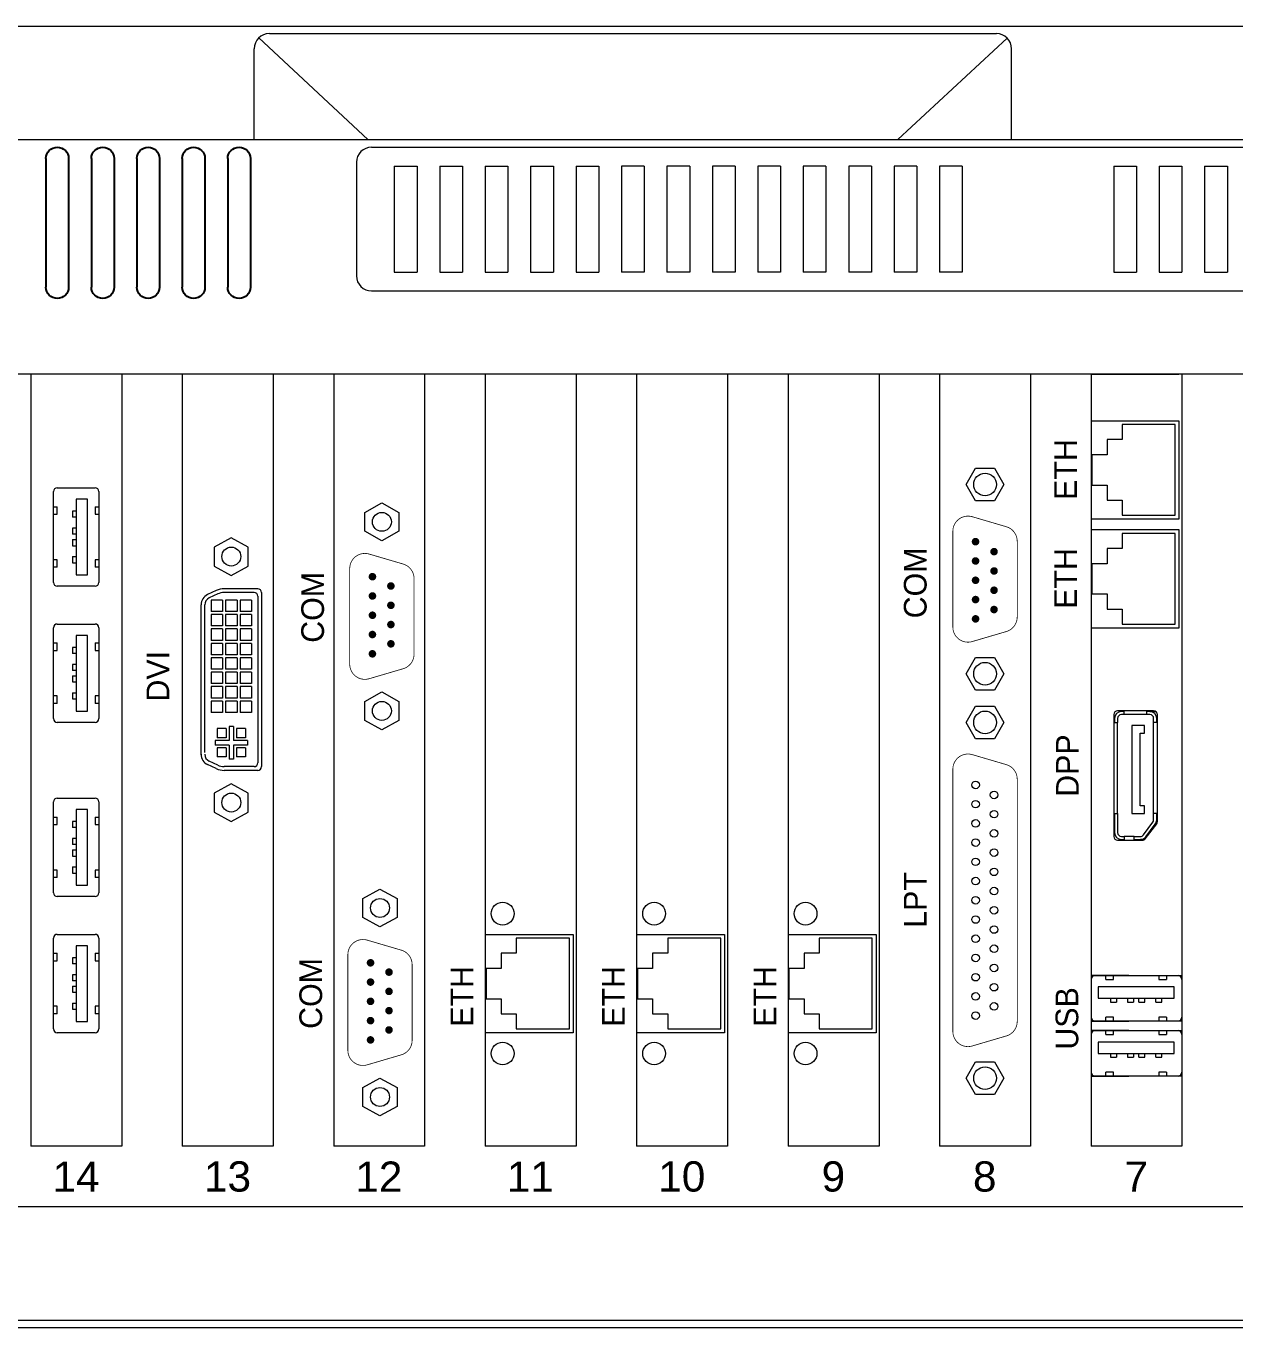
# Model space of a CAD drawing. Extents: x -2364 to 9601, y -871 to 1549.
# Drawn here: x 2140.8 to 2300.4, y 8.4 to 180.4 of the extents above; entities that cross this region are included whole.
import ezdxf
from ezdxf.enums import TextEntityAlignment as Align

# ---------------------------------------------------------------- set-up
doc = ezdxf.new("R2010")
doc.units = 0
doc.layers.get('0').update_dxf_attribs({"linetype": 'CONTINUOUS'})
doc.layers.add('ONDERDELEN', color=7, linetype='CONTINUOUS')

# ---------------------------------------------------------------- blocks, each defined once
blk = doc.blocks.new('*U14')
for p, q in [((-1.5, 8.5), (-1.5, -8.5)), ((1.5, 8.5), (1.5, -8.5))]:
    blk.add_line(p, q)
for centre, start, end in [((0, 8.5), 0, 180), ((0, -8.5), 180, 360)]:
    blk.add_arc(centre, 1.5, start, end)
blk = doc.blocks.new('*U15')
at = {"color": 0, "linetype": 'ByBlock', "lineweight": -2}
for p in [(0, 0), (6, 0), (12, 0), (18, 0), (24, 0)]:
    blk.add_blockref('*U14', p, dxfattribs=at)

msp = doc.modelspace()

# ---------------------------------------------------------------- linework, layer by layer
at = {"lineweight": 13}
for p, q in [((1984.41045, 180.43741), (2455.41045, 180.43741)), ((2007.91045, 180.43741), (2433.91045, 180.43741)), ((2172.91045, 179.43741), (2268.91045, 179.43741)), ((2170.91045, 165.43741), (2170.91045, 177.43741)), ((2185.91045, 165.43741), (2171.51658, 178.87168)), ((2255.91045, 165.43741), (2270.32466, 178.85162)), ((2270.91045, 165.43741), (2270.91045, 177.43741)), ((2005.91045, 165.43741), (2435.91045, 165.43741)), ((2186.41045, 164.43741), (2362.41045, 164.43741)), ((2184.41045, 162.43741), (2184.41045, 147.43741)), ((2189.41045, 161.93741), (2192.41045, 161.93741)), ((2189.41045, 161.93741), (2189.41045, 147.93741)), ((2192.41045, 161.93741), (2192.41045, 147.93741)), ((2195.41045, 161.93741), (2198.41045, 161.93741)), ((2195.41045, 161.93741), (2195.41045, 147.93741)), ((2198.41045, 161.93741), (2198.41045, 147.93741)), ((2201.41045, 161.93741), (2204.41045, 161.93741)), ((2201.41045, 161.93741), (2201.41045, 147.93741)), ((2204.41045, 161.93741), (2204.41045, 147.93741)), ((2207.41045, 161.93741), (2210.41045, 161.93741)), ((2207.41045, 161.93741), (2207.41045, 147.93741)), ((2210.41045, 161.93741), (2210.41045, 147.93741)), ((2213.41045, 161.93741), (2216.41045, 161.93741)), ((2213.41045, 161.93741), (2213.41045, 147.93741)), ((2216.41045, 161.93741), (2216.41045, 147.93741)), ((2222.41045, 161.93741), (2219.41045, 161.93741)), ((2219.41045, 161.93741), (2219.41045, 147.93741)), ((2222.41045, 161.93741), (2222.41045, 147.93741)), ((2228.41045, 161.93741), (2225.41045, 161.93741)), ((2225.41045, 161.93741), (2225.41045, 147.93741)), ((2228.41045, 161.93741), (2228.41045, 147.93741)), ((2234.41045, 161.93741), (2231.41045, 161.93741)), ((2231.41045, 161.93741), (2231.41045, 147.93741)), ((2234.41045, 161.93741), (2234.41045, 147.93741)), ((2240.41045, 161.93741), (2237.41045, 161.93741)), ((2237.41045, 161.93741), (2237.41045, 147.93741)), ((2240.41045, 161.93741), (2240.41045, 147.93741)), ((2246.41045, 161.93741), (2243.41045, 161.93741)), ((2243.41045, 161.93741), (2243.41045, 147.93741)), ((2246.41045, 161.93741), (2246.41045, 147.93741)), ((2252.41045, 161.93741), (2249.41045, 161.93741)), ((2249.41045, 161.93741), (2249.41045, 147.93741)), ((2252.41045, 161.93741), (2252.41045, 147.93741)), ((2258.41045, 161.93741), (2255.41045, 161.93741)), ((2255.41045, 161.93741), (2255.41045, 147.93741)), ((2258.41045, 161.93741), (2258.41045, 147.93741)), ((2264.41045, 161.93741), (2261.41045, 161.93741)), ((2261.41045, 161.93741), (2261.41045, 147.93741)), ((2264.41045, 161.93741), (2264.41045, 147.93741)), ((2284.41045, 161.93741), (2287.41045, 161.93741)), ((2284.41045, 161.93741), (2284.41045, 147.93741)), ((2287.41045, 161.93741), (2287.41045, 147.93741)), ((2290.41045, 161.93741), (2293.41045, 161.93741)), ((2290.41045, 161.93741), (2290.41045, 147.93741)), ((2293.41045, 161.93741), (2293.41045, 147.93741)), ((2296.41045, 161.93741), (2299.41045, 161.93741)), ((2296.41045, 161.93741), (2296.41045, 147.93741)), ((2299.41045, 161.93741), (2299.41045, 147.93741)), ((2189.41045, 147.93741), (2192.41045, 147.93741)), ((2195.41045, 147.93741), (2198.41045, 147.93741)), ((2201.41045, 147.93741), (2204.41045, 147.93741)), ((2207.41045, 147.93741), (2210.41045, 147.93741)), ((2213.41045, 147.93741), (2216.41045, 147.93741)), ((2222.41045, 147.93741), (2219.41045, 147.93741)), ((2228.41045, 147.93741), (2225.41045, 147.93741)), ((2234.41045, 147.93741), (2231.41045, 147.93741)), ((2240.41045, 147.93741), (2237.41045, 147.93741)), ((2246.41045, 147.93741), (2243.41045, 147.93741)), ((2252.41045, 147.93741), (2249.41045, 147.93741)), ((2258.41045, 147.93741), (2255.41045, 147.93741)), ((2264.41045, 147.93741), (2261.41045, 147.93741)), ((2284.41045, 147.93741), (2287.41045, 147.93741)), ((2290.41045, 147.93741), (2293.41045, 147.93741)), ((2296.41045, 147.93741), (2299.41045, 147.93741)), ((2186.41045, 145.43741), (2362.41045, 145.43741)), ((2413.41045, 134.43741), (2113.41045, 134.43741)), ((2141.41045, 134.43741), (2141.41045, 32.43741)), ((2141.41045, 134.43741), (2141.41045, 32.43741)), ((2153.41045, 134.43741), (2153.41045, 32.43741)), ((2153.41045, 134.43741), (2153.41045, 32.43741)), ((2153.41045, 134.43741), (2153.41045, 32.43741)), ((2153.41045, 134.43741), (2153.41045, 32.43741)), ((2161.41045, 134.43741), (2161.41045, 32.43741)), ((2173.41045, 134.43741), (2173.41045, 32.43741)), ((2173.41045, 134.43741), (2173.41045, 32.43741)), ((2181.41045, 134.43741), (2181.41045, 32.43741)), ((2181.41045, 134.43741), (2181.41045, 32.43741)), ((2193.41045, 134.43741), (2193.41045, 32.43741)), ((2193.41045, 134.43741), (2193.41045, 32.43741)), ((2193.41045, 134.43741), (2193.41045, 32.43741)), ((2193.41045, 134.43741), (2193.41045, 32.43741)), ((2201.41045, 134.43741), (2201.41045, 32.43741)), ((2213.41045, 134.43741), (2213.41045, 32.43741)), ((2213.41045, 134.43741), (2213.41045, 32.43741)), ((2221.41045, 134.43741), (2221.41045, 32.43741)), ((2221.41045, 134.43741), (2221.41045, 32.43741)), ((2233.41045, 134.43741), (2233.41045, 32.43741)), ((2233.41045, 134.43741), (2233.41045, 32.43741)), ((2233.41045, 134.43741), (2233.41045, 32.43741)), ((2233.41045, 134.43741), (2233.41045, 32.43741)), ((2241.41045, 134.43741), (2241.41045, 32.43741)), ((2253.41045, 134.43741), (2253.41045, 32.43741)), ((2253.41045, 134.43741), (2253.41045, 32.43741)), ((2261.41045, 134.43741), (2261.41045, 32.43741)), ((2261.41045, 134.43741), (2261.41045, 32.43741)), ((2273.41045, 134.43741), (2273.41045, 32.43741)), ((2273.41045, 134.43741), (2273.41045, 32.43741)), ((2273.41045, 134.43741), (2273.41045, 32.43741)), ((2281.41045, 134.43741), (2293.02205, 134.43741)), ((2281.41045, 134.43741), (2281.41045, 32.43741)), ((2293.41045, 134.43741), (2293.41045, 32.43741)), ((2293.41045, 134.43741), (2293.41045, 32.43741)), ((2281.41045, 128.29713), (2293.02205, 128.29713)), ((2292.52205, 127.79713), (2285.52205, 127.79713)), ((2285.52205, 127.79713), (2285.52205, 125.79713)), ((2292.52205, 115.79713), (2292.52205, 127.79713)), ((2293.02205, 128.29713), (2293.02205, 115.29713)), ((2285.52205, 125.79713), (2283.52205, 125.79713)), ((2283.52205, 125.79713), (2283.52205, 123.79713)), ((2281.52205, 123.79713), (2281.52205, 119.79713)), ((2283.52205, 123.79713), (2281.52205, 123.79713)), ((2264.91045, 119.86668), (2266.16045, 122.03175)), ((2266.16045, 122.03175), (2268.66045, 122.03175)), ((2268.66045, 122.03175), (2269.91045, 119.86668)), ((2144.41021, 106.9364), (2144.41021, 118.93737)), ((2144.91025, 119.43741), (2149.91065, 119.43741)), ((2150.41069, 118.93737), (2150.41069, 106.9364)), ((2266.16045, 117.70162), (2264.91045, 119.86668)), ((2269.91045, 119.86668), (2268.66045, 117.70162)), ((2281.52205, 119.79713), (2283.52205, 119.79713)), ((2283.52205, 119.79713), (2283.52205, 117.79713)), ((2147.41045, 117.93729), (2147.41045, 107.93648)), ((2148.91057, 117.93729), (2147.41045, 117.93729)), ((2148.91057, 107.93648), (2148.91057, 117.93729)), ((2185.52236, 116.17995), (2187.76988, 117.42857)), ((2187.76988, 117.42857), (2190.0174, 116.17995)), ((2268.66045, 117.70162), (2266.16045, 117.70162)), ((2283.52205, 117.79713), (2285.52205, 117.79713)), ((2285.52205, 117.79713), (2285.52205, 115.79713)), ((2144.41021, 116.93721), (2144.91025, 116.93721)), ((2144.41021, 115.93713), (2144.91025, 115.93713)), ((2144.91025, 115.93713), (2144.91025, 116.93721)), ((2146.91041, 116.33716), (2146.91041, 115.5371)), ((2147.41045, 116.33716), (2146.91041, 116.33716)), ((2147.41045, 115.5371), (2146.91041, 115.5371)), ((2149.91065, 116.93721), (2149.91065, 115.93713)), ((2149.91065, 116.93721), (2150.41069, 116.93721)), ((2149.91065, 115.93713), (2150.41069, 115.93713)), ((2185.52236, 113.68271), (2185.52236, 116.17995)), ((2190.0174, 116.17995), (2190.0174, 113.68271)), ((2293.02205, 115.29713), (2281.41045, 115.29713)), ((2285.52205, 115.79713), (2292.52205, 115.79713)), ((2147.41045, 114.08698), (2146.91041, 114.08698)), ((2146.91041, 114.08698), (2146.91041, 113.28692)), ((2187.76988, 112.43409), (2185.52236, 113.68271)), ((2190.0174, 113.68271), (2187.76988, 112.43409)), ((2281.41045, 113.90795), (2293.02205, 113.90795)), ((2293.02205, 113.90795), (2293.02205, 100.90795)), ((2147.41045, 113.28692), (2146.91041, 113.28692)), ((2146.91041, 112.58686), (2146.91041, 111.78679)), ((2146.91041, 112.58686), (2147.41045, 112.58686)), ((2161.41045, 112.49595), (2161.41045, 75.69595)), ((2167.88545, 112.84319), (2165.63793, 111.59457)), ((2170.13296, 111.59457), (2167.88545, 112.84319)), ((2292.52205, 113.40795), (2285.52205, 113.40795)), ((2285.52205, 113.40795), (2285.52205, 111.40795)), ((2292.52205, 101.40795), (2292.52205, 113.40795)), ((2146.91041, 111.78679), (2147.41045, 111.78679)), ((2146.91041, 110.33668), (2146.91041, 109.53661)), ((2146.91041, 110.33668), (2147.41045, 110.33668)), ((2165.63793, 111.59457), (2165.63793, 109.09733)), ((2170.13296, 109.09733), (2170.13296, 111.59457)), ((2285.52205, 111.40795), (2283.52205, 111.40795)), ((2283.52205, 111.40795), (2283.52205, 109.40795)), ((2144.91025, 109.93665), (2144.41021, 109.93665)), ((2144.91025, 108.93657), (2144.41021, 108.93657)), ((2144.91025, 108.93657), (2144.91025, 109.93665)), ((2146.91041, 109.53661), (2147.41045, 109.53661)), ((2149.91065, 109.93665), (2149.91065, 108.93657)), ((2150.41069, 109.93665), (2149.91065, 109.93665)), ((2150.41069, 108.93657), (2149.91065, 108.93657)), ((2165.63793, 109.09733), (2167.88545, 107.84871)), ((2167.88545, 107.84871), (2170.13296, 109.09733)), ((2281.52205, 109.40795), (2281.52205, 105.40795)), ((2283.52205, 109.40795), (2281.52205, 109.40795)), ((2147.41045, 107.93648), (2148.91057, 107.93648)), ((2149.91065, 106.43636), (2144.91025, 106.43636)), ((2165.88821, 105.8603), (2164.74969, 105.32753)), ((2166.10013, 105.40743), (2164.96161, 104.87466)), ((2170.88545, 105.59595), (2166.92945, 105.59595)), ((2171.38545, 106.09595), (2166.9478, 106.09595)), ((2281.52205, 105.40795), (2283.52205, 105.40795)), ((2283.52205, 105.40795), (2283.52205, 103.40795)), ((2165.22645, 104.59595), (2165.22645, 103.08795)), ((2166.73445, 104.59595), (2165.22645, 104.59595)), ((2166.73445, 104.59595), (2166.73445, 103.08795)), ((2167.13145, 104.59595), (2167.13145, 103.08795)), ((2168.63945, 104.59595), (2167.13145, 104.59595)), ((2168.63945, 104.59595), (2168.63945, 103.08795)), ((2169.03645, 104.59595), (2169.03645, 103.08795)), ((2170.54445, 104.59595), (2169.03645, 104.59595)), ((2170.54445, 104.59595), (2170.54445, 103.08795)), ((2283.52205, 103.40795), (2285.52205, 103.40795)), ((2285.52205, 103.40795), (2285.52205, 101.40795)), ((2166.73445, 103.08795), (2165.22645, 103.08795)), ((2166.73445, 103.08795), (2165.22645, 103.08795)), ((2165.22645, 102.69095), (2165.22645, 101.18295)), ((2166.73445, 102.69095), (2165.22645, 102.69095)), ((2166.73445, 102.69095), (2166.73445, 101.18295)), ((2168.63945, 103.08795), (2167.13145, 103.08795)), ((2168.63945, 103.08795), (2167.13145, 103.08795)), ((2167.13145, 102.69095), (2167.13145, 101.18295)), ((2168.63945, 102.69095), (2167.13145, 102.69095)), ((2168.63945, 102.69095), (2168.63945, 101.18295)), ((2170.54445, 103.08795), (2169.03645, 103.08795)), ((2170.54445, 103.08795), (2169.03645, 103.08795)), ((2169.03645, 102.69095), (2169.03645, 101.18295)), ((2170.54445, 102.69095), (2169.03645, 102.69095)), ((2170.54445, 102.69095), (2170.54445, 101.18295)), ((2144.41021, 88.9364), (2144.41021, 100.93737)), ((2144.91025, 101.43741), (2149.91065, 101.43741)), ((2147.41045, 99.93729), (2147.41045, 89.93648)), ((2148.91057, 99.93729), (2147.41045, 99.93729)), ((2148.91057, 89.93648), (2148.91057, 99.93729)), ((2150.41069, 100.93737), (2150.41069, 88.9364)), ((2166.73445, 101.18295), (2165.22645, 101.18295)), ((2166.73445, 101.18295), (2165.22645, 101.18295)), ((2165.22645, 100.78595), (2165.22645, 99.27795)), ((2166.73445, 100.78595), (2165.22645, 100.78595)), ((2166.73445, 100.78595), (2166.73445, 99.27795)), ((2168.63945, 101.18295), (2167.13145, 101.18295)), ((2168.63945, 101.18295), (2167.13145, 101.18295)), ((2167.13145, 100.78595), (2167.13145, 99.27795)), ((2168.63945, 100.78595), (2167.13145, 100.78595)), ((2168.63945, 100.78595), (2168.63945, 99.27795)), ((2170.54445, 101.18295), (2169.03645, 101.18295)), ((2170.54445, 101.18295), (2169.03645, 101.18295)), ((2169.03645, 100.78595), (2169.03645, 99.27795)), ((2170.54445, 100.78595), (2169.03645, 100.78595)), ((2170.54445, 100.78595), (2170.54445, 99.27795)), ((2293.02205, 100.90795), (2281.41045, 100.90795)), ((2285.52205, 101.40795), (2292.52205, 101.40795)), ((2144.41021, 98.93721), (2144.91025, 98.93721)), ((2144.91025, 97.93713), (2144.91025, 98.93721)), ((2146.91041, 98.33716), (2146.91041, 97.5371)), ((2147.41045, 98.33716), (2146.91041, 98.33716)), ((2149.91065, 98.93721), (2149.91065, 97.93713)), ((2149.91065, 98.93721), (2150.41069, 98.93721)), ((2166.73445, 99.27795), (2165.22645, 99.27795)), ((2166.73445, 99.27795), (2165.22645, 99.27795)), ((2165.22645, 98.88095), (2165.22645, 97.37295)), ((2166.73445, 98.88095), (2165.22645, 98.88095)), ((2166.73445, 98.88095), (2166.73445, 97.37295)), ((2168.63945, 99.27795), (2167.13145, 99.27795)), ((2168.63945, 99.27795), (2167.13145, 99.27795)), ((2167.13145, 98.88095), (2167.13145, 97.37295)), ((2168.63945, 98.88095), (2167.13145, 98.88095)), ((2168.63945, 98.88095), (2168.63945, 97.37295)), ((2170.54445, 99.27795), (2169.03645, 99.27795)), ((2170.54445, 99.27795), (2169.03645, 99.27795)), ((2169.03645, 98.88095), (2169.03645, 97.37295)), ((2170.54445, 98.88095), (2169.03645, 98.88095)), ((2170.54445, 98.88095), (2170.54445, 97.37295)), ((2144.41021, 97.93713), (2144.91025, 97.93713)), ((2147.41045, 97.5371), (2146.91041, 97.5371)), ((2149.91065, 97.93713), (2150.41069, 97.93713)), ((2166.73445, 97.37295), (2165.22645, 97.37295)), ((2166.73445, 97.37295), (2165.22645, 97.37295)), ((2165.22645, 96.97595), (2165.22645, 95.46795)), ((2166.73445, 96.97595), (2165.22645, 96.97595)), ((2166.73445, 96.97595), (2166.73445, 95.46795)), ((2168.63945, 97.37295), (2167.13145, 97.37295)), ((2168.63945, 97.37295), (2167.13145, 97.37295)), ((2167.13145, 96.97595), (2167.13145, 95.46795)), ((2168.63945, 96.97595), (2167.13145, 96.97595)), ((2168.63945, 96.97595), (2168.63945, 95.46795)), ((2170.54445, 97.37295), (2169.03645, 97.37295)), ((2170.54445, 97.37295), (2169.03645, 97.37295)), ((2169.03645, 96.97595), (2169.03645, 95.46795)), ((2170.54445, 96.97595), (2169.03645, 96.97595)), ((2170.54445, 96.97595), (2170.54445, 95.46795)), ((2264.91045, 94.86668), (2266.16045, 97.03175)), ((2266.16045, 97.03175), (2268.66045, 97.03175)), ((2268.66045, 97.03175), (2269.91045, 94.86668)), ((2147.41045, 96.08698), (2146.91041, 96.08698)), ((2146.91041, 96.08698), (2146.91041, 95.28692)), ((2147.41045, 95.28692), (2146.91041, 95.28692)), ((2166.73445, 95.46795), (2165.22645, 95.46795)), ((2166.73445, 95.46795), (2165.22645, 95.46795)), ((2165.22645, 95.07095), (2165.22645, 93.56295)), ((2166.73445, 95.07095), (2165.22645, 95.07095)), ((2166.73445, 95.07095), (2166.73445, 93.56295)), ((2168.63945, 95.46795), (2167.13145, 95.46795)), ((2168.63945, 95.46795), (2167.13145, 95.46795)), ((2167.13145, 95.07095), (2167.13145, 93.56295)), ((2168.63945, 95.07095), (2167.13145, 95.07095)), ((2168.63945, 95.07095), (2168.63945, 93.56295)), ((2170.54445, 95.46795), (2169.03645, 95.46795)), ((2170.54445, 95.46795), (2169.03645, 95.46795)), ((2169.03645, 95.07095), (2169.03645, 93.56295)), ((2170.54445, 95.07095), (2169.03645, 95.07095)), ((2170.54445, 95.07095), (2170.54445, 93.56295)), ((2266.16045, 92.70162), (2264.91045, 94.86668)), ((2269.91045, 94.86668), (2268.66045, 92.70162)), ((2146.91041, 94.58686), (2146.91041, 93.78679)), ((2146.91041, 94.58686), (2147.41045, 94.58686)), ((2146.91041, 93.78679), (2147.41045, 93.78679)), ((2166.73445, 93.56295), (2165.22645, 93.56295)), ((2166.73445, 93.56295), (2165.22645, 93.56295)), ((2165.22645, 93.16595), (2165.22645, 91.65795)), ((2166.73445, 93.16595), (2165.22645, 93.16595)), ((2166.73445, 93.16595), (2166.73445, 91.65795)), ((2168.63945, 93.56295), (2167.13145, 93.56295)), ((2168.63945, 93.56295), (2167.13145, 93.56295)), ((2167.13145, 93.16595), (2167.13145, 91.65795)), ((2168.63945, 93.16595), (2167.13145, 93.16595)), ((2168.63945, 93.16595), (2168.63945, 91.65795)), ((2170.54445, 93.56295), (2169.03645, 93.56295)), ((2170.54445, 93.56295), (2169.03645, 93.56295)), ((2169.03645, 93.16595), (2169.03645, 91.65795)), ((2170.54445, 93.16595), (2169.03645, 93.16595)), ((2170.54445, 93.16595), (2170.54445, 91.65795)), ((2144.91025, 91.93665), (2144.41021, 91.93665)), ((2144.91025, 90.93657), (2144.91025, 91.93665)), ((2146.91041, 92.33668), (2146.91041, 91.53661)), ((2146.91041, 92.33668), (2147.41045, 92.33668)), ((2146.91041, 91.53661), (2147.41045, 91.53661)), ((2149.91065, 91.93665), (2149.91065, 90.93657)), ((2150.41069, 91.93665), (2149.91065, 91.93665)), ((2166.73445, 91.65795), (2165.22645, 91.65795)), ((2166.73445, 91.65795), (2165.22645, 91.65795)), ((2165.22645, 91.26095), (2165.22645, 89.75295)), ((2166.73445, 91.26095), (2165.22645, 91.26095)), ((2166.73445, 91.26095), (2166.73445, 89.75295)), ((2168.63945, 91.65795), (2167.13145, 91.65795)), ((2168.63945, 91.65795), (2167.13145, 91.65795)), ((2167.13145, 91.26095), (2167.13145, 89.75295)), ((2168.63945, 91.26095), (2167.13145, 91.26095)), ((2168.63945, 91.26095), (2168.63945, 89.75295)), ((2170.54445, 91.65795), (2169.03645, 91.65795)), ((2170.54445, 91.65795), (2169.03645, 91.65795)), ((2169.03645, 91.26095), (2169.03645, 89.75295)), ((2170.54445, 91.26095), (2169.03645, 91.26095)), ((2170.54445, 91.26095), (2170.54445, 89.75295)), ((2185.52236, 91.20753), (2187.76988, 92.45615)), ((2185.52236, 88.71028), (2185.52236, 91.20753)), ((2187.76988, 92.45615), (2190.0174, 91.20753)), ((2190.0174, 91.20753), (2190.0174, 88.71028)), ((2268.66045, 92.70162), (2266.16045, 92.70162)), ((2144.91025, 90.93657), (2144.41021, 90.93657)), ((2147.41045, 89.93648), (2148.91057, 89.93648)), ((2150.41069, 90.93657), (2149.91065, 90.93657)), ((2166.73445, 89.75295), (2165.22645, 89.75295)), ((2166.73445, 89.75295), (2165.22645, 89.75295)), ((2168.63945, 89.75295), (2167.13145, 89.75295)), ((2168.63945, 89.75295), (2167.13145, 89.75295)), ((2170.54445, 89.75295), (2169.03645, 89.75295)), ((2170.54445, 89.75295), (2169.03645, 89.75295)), ((2264.91045, 88.43741), (2266.16045, 90.60247)), ((2266.16045, 90.60247), (2268.66045, 90.60247)), ((2268.66045, 90.60247), (2269.91045, 88.43741)), ((2149.91065, 88.43636), (2144.91025, 88.43636)), ((2167.58545, 87.89595), (2167.58545, 86.04595)), ((2168.18545, 87.89595), (2167.58545, 87.89595)), ((2168.18545, 87.89595), (2167.58545, 87.89595)), ((2168.18545, 87.89595), (2168.18545, 86.04595)), ((2187.76988, 87.46166), (2185.52236, 88.71028)), ((2190.0174, 88.71028), (2187.76988, 87.46166)), ((2266.16045, 86.27235), (2264.91045, 88.43741)), ((2269.91045, 88.43741), (2268.66045, 86.27235)), ((2165.73545, 86.04595), (2165.73545, 85.44595)), ((2167.58545, 86.04595), (2165.73545, 86.04595)), ((2166.01545, 87.61595), (2166.01545, 86.41595)), ((2167.21545, 87.61595), (2166.01545, 87.61595)), ((2167.21545, 86.41595), (2166.01545, 86.41595)), ((2167.21545, 87.61595), (2167.21545, 86.41595)), ((2170.03545, 86.04595), (2168.18545, 86.04595)), ((2168.55545, 87.61595), (2168.55545, 86.41595)), ((2169.75545, 87.61595), (2168.55545, 87.61595)), ((2169.75545, 86.41595), (2168.55545, 86.41595)), ((2169.75545, 87.61595), (2169.75545, 86.41595)), ((2170.03545, 86.04595), (2170.03545, 85.44595)), ((2268.66045, 86.27235), (2266.16045, 86.27235)), ((2167.58545, 85.44595), (2165.73545, 85.44595)), ((2166.01545, 85.07595), (2166.01545, 83.87595)), ((2167.21545, 85.07595), (2166.01545, 85.07595)), ((2167.21545, 85.07595), (2167.21545, 83.87595)), ((2167.58545, 85.44595), (2167.58545, 83.59595)), ((2168.18545, 85.44595), (2168.18545, 83.59595)), ((2170.03545, 85.44595), (2168.18545, 85.44595)), ((2168.55545, 85.07595), (2168.55545, 83.87595)), ((2169.75545, 85.07595), (2168.55545, 85.07595)), ((2169.75545, 85.07595), (2169.75545, 83.87595)), ((2165.88821, 82.3316), (2164.74969, 82.86437)), ((2166.10013, 82.78447), (2164.96161, 83.31724)), ((2167.21545, 83.87595), (2166.01545, 83.87595)), ((2170.88545, 82.59595), (2166.92945, 82.59595)), ((2168.18545, 83.59595), (2167.58545, 83.59595)), ((2169.75545, 83.87595), (2168.55545, 83.87595)), ((2171.38545, 82.09595), (2166.9478, 82.09595)), ((2167.88545, 80.34319), (2165.63793, 79.09457)), ((2170.13296, 79.09457), (2167.88545, 80.34319)), ((2144.41021, 65.93745), (2144.41021, 77.93842)), ((2144.91025, 78.43846), (2149.91065, 78.43846)), ((2150.41069, 77.93842), (2150.41069, 65.93745)), ((2165.63793, 79.09457), (2165.63793, 76.59733)), ((2170.13296, 76.59733), (2170.13296, 79.09457)), ((2144.41021, 75.93825), (2144.91025, 75.93825)), ((2144.91025, 74.93817), (2144.91025, 75.93825)), ((2147.41045, 76.93834), (2147.41045, 66.93753)), ((2148.91057, 76.93834), (2147.41045, 76.93834)), ((2148.91057, 66.93753), (2148.91057, 76.93834)), ((2149.91065, 75.93825), (2149.91065, 74.93817)), ((2149.91065, 75.93825), (2150.41069, 75.93825)), ((2165.63793, 76.59733), (2167.88545, 75.34871)), ((2167.88545, 75.34871), (2170.13296, 76.59733)), ((2144.41021, 74.93817), (2144.91025, 74.93817)), ((2146.91041, 75.33821), (2146.91041, 74.53814)), ((2147.41045, 75.33821), (2146.91041, 75.33821)), ((2147.41045, 74.53814), (2146.91041, 74.53814)), ((2149.91065, 74.93817), (2150.41069, 74.93817)), ((2147.41045, 73.08803), (2146.91041, 73.08803)), ((2146.91041, 73.08803), (2146.91041, 72.28796)), ((2147.41045, 72.28796), (2146.91041, 72.28796)), ((2146.91041, 71.5879), (2146.91041, 70.78784)), ((2146.91041, 71.5879), (2147.41045, 71.5879)), ((2146.91041, 70.78784), (2147.41045, 70.78784)), ((2144.91025, 68.93769), (2144.41021, 68.93769)), ((2144.91025, 67.93761), (2144.91025, 68.93769)), ((2146.91041, 69.33772), (2146.91041, 68.53766)), ((2146.91041, 69.33772), (2147.41045, 69.33772)), ((2149.91065, 68.93769), (2149.91065, 67.93761)), ((2150.41069, 68.93769), (2149.91065, 68.93769)), ((2144.91025, 67.93761), (2144.41021, 67.93761)), ((2146.91041, 68.53766), (2147.41045, 68.53766)), ((2150.41069, 67.93761), (2149.91065, 67.93761)), ((2149.91065, 65.43741), (2144.91025, 65.43741)), ((2147.41045, 66.93753), (2148.91057, 66.93753)), ((2185.27264, 65.17039), (2187.52016, 66.41901)), ((2187.52016, 66.41901), (2189.76768, 65.17039)), ((2185.27264, 62.67315), (2185.27264, 65.17039)), ((2189.76768, 65.17039), (2189.76768, 62.67315)), ((2187.52016, 61.42452), (2185.27264, 62.67315)), ((2189.76768, 62.67315), (2187.52016, 61.42452)), ((2144.91025, 60.43846), (2149.91065, 60.43846)), ((2201.41045, 60.43741), (2213.02205, 60.43741)), ((2213.02205, 60.43741), (2213.02205, 47.43741)), ((2221.41045, 60.43741), (2233.02205, 60.43741)), ((2233.02205, 60.43741), (2233.02205, 47.43741)), ((2241.41045, 60.43741), (2253.02205, 60.43741)), ((2253.02205, 60.43741), (2253.02205, 47.43741)), ((2144.41021, 47.93745), (2144.41021, 59.93842)), ((2147.41045, 58.93834), (2147.41045, 48.93753)), ((2148.91057, 58.93834), (2147.41045, 58.93834)), ((2148.91057, 48.93753), (2148.91057, 58.93834)), ((2150.41069, 59.93842), (2150.41069, 47.93745)), ((2212.52205, 59.93741), (2205.52205, 59.93741)), ((2205.52205, 59.93741), (2205.52205, 57.93741)), ((2212.52205, 47.93741), (2212.52205, 59.93741)), ((2232.52205, 59.93741), (2225.52205, 59.93741)), ((2225.52205, 59.93741), (2225.52205, 57.93741)), ((2232.52205, 47.93741), (2232.52205, 59.93741)), ((2252.52205, 59.93741), (2245.52205, 59.93741)), ((2245.52205, 59.93741), (2245.52205, 57.93741)), ((2252.52205, 47.93741), (2252.52205, 59.93741)), ((2144.41021, 57.93825), (2144.91025, 57.93825)), ((2144.41021, 56.93817), (2144.91025, 56.93817)), ((2144.91025, 56.93817), (2144.91025, 57.93825)), ((2146.91041, 57.33821), (2146.91041, 56.53814)), ((2147.41045, 57.33821), (2146.91041, 57.33821)), ((2149.91065, 57.93825), (2149.91065, 56.93817)), ((2149.91065, 57.93825), (2150.41069, 57.93825)), ((2149.91065, 56.93817), (2150.41069, 56.93817)), ((2205.52205, 57.93741), (2203.52205, 57.93741)), ((2203.52205, 57.93741), (2203.52205, 55.93741)), ((2225.52205, 57.93741), (2223.52205, 57.93741)), ((2223.52205, 57.93741), (2223.52205, 55.93741)), ((2245.52205, 57.93741), (2243.52205, 57.93741)), ((2243.52205, 57.93741), (2243.52205, 55.93741)), ((2147.41045, 56.53814), (2146.91041, 56.53814)), ((2147.41045, 55.08803), (2146.91041, 55.08803)), ((2146.91041, 55.08803), (2146.91041, 54.28796)), ((2201.52205, 55.93741), (2201.52205, 51.93741)), ((2203.52205, 55.93741), (2201.52205, 55.93741)), ((2221.52205, 55.93741), (2221.52205, 51.93741)), ((2223.52205, 55.93741), (2221.52205, 55.93741)), ((2241.52205, 55.93741), (2241.52205, 51.93741)), ((2243.52205, 55.93741), (2241.52205, 55.93741)), ((2147.41045, 54.28796), (2146.91041, 54.28796)), ((2146.91041, 53.5879), (2146.91041, 52.78784)), ((2146.91041, 53.5879), (2147.41045, 53.5879)), ((2281.41066, 54.98992), (2293.36951, 54.98992)), ((2281.41066, 54.98992), (2286.41066, 54.98992)), ((2281.41066, 54.98992), (2286.41066, 54.98992)), ((2286.41066, 54.98992), (2281.41066, 54.98992)), ((2281.41066, 54.98992), (2286.41066, 54.98992)), ((2281.41066, 54.98992), (2281.91066, 54.98992)), ((2281.91066, 54.98992), (2281.91066, 54.98992)), ((2292.36943, 53.4898), (2282.36862, 53.4898)), ((2282.36862, 53.4898), (2282.36862, 51.98968)), ((2283.3687, 54.48988), (2283.3687, 54.98992)), ((2283.3687, 54.48988), (2284.36878, 54.48988)), ((2284.36878, 54.48988), (2284.36878, 54.98992)), ((2286.41066, 54.98992), (2293.36951, 54.98992)), ((2290.36926, 54.98992), (2290.36926, 54.48988)), ((2290.36926, 54.48988), (2291.36934, 54.48988)), ((2291.36934, 54.98992), (2291.36934, 54.48988)), ((2292.36943, 51.98968), (2292.36943, 53.4898)), ((2293.41066, 54.98822), (2293.41066, 54.48822)), ((2146.91041, 52.78784), (2147.41045, 52.78784)), ((2201.52205, 51.93741), (2203.52205, 51.93741)), ((2203.52205, 51.93741), (2203.52205, 49.93741)), ((2221.52205, 51.93741), (2223.52205, 51.93741)), ((2223.52205, 51.93741), (2223.52205, 49.93741)), ((2241.52205, 51.93741), (2243.52205, 51.93741)), ((2243.52205, 51.93741), (2243.52205, 49.93741)), ((2282.36862, 51.98968), (2292.36943, 51.98968)), ((2283.96875, 51.98968), (2283.96875, 51.48964)), ((2284.76881, 51.98968), (2284.76881, 51.48964)), ((2286.21893, 51.98968), (2286.21893, 51.48964)), ((2287.019, 51.98968), (2287.019, 51.48964)), ((2287.71905, 51.48964), (2287.71905, 51.98968)), ((2288.51912, 51.48964), (2288.51912, 51.98968)), ((2289.96923, 51.48964), (2289.96923, 51.98968)), ((2290.7693, 51.48964), (2290.7693, 51.98968)), ((2144.91025, 50.93769), (2144.41021, 50.93769)), ((2144.91025, 49.93761), (2144.41021, 49.93761)), ((2144.91025, 49.93761), (2144.91025, 50.93769)), ((2146.91041, 51.33772), (2146.91041, 50.53766)), ((2146.91041, 51.33772), (2147.41045, 51.33772)), ((2146.91041, 50.53766), (2147.41045, 50.53766)), ((2149.91065, 50.93769), (2149.91065, 49.93761)), ((2150.41069, 50.93769), (2149.91065, 50.93769)), ((2150.41069, 49.93761), (2149.91065, 49.93761)), ((2203.52205, 49.93741), (2205.52205, 49.93741)), ((2205.52205, 49.93741), (2205.52205, 47.93741)), ((2223.52205, 49.93741), (2225.52205, 49.93741)), ((2225.52205, 49.93741), (2225.52205, 47.93741)), ((2243.52205, 49.93741), (2245.52205, 49.93741)), ((2245.52205, 49.93741), (2245.52205, 47.93741)), ((2283.96875, 51.48964), (2284.76881, 51.48964)), ((2286.21893, 51.48964), (2287.019, 51.48964)), ((2287.71905, 51.48964), (2288.51912, 51.48964)), ((2289.96923, 51.48964), (2290.7693, 51.48964)), ((2147.41045, 48.93753), (2148.91057, 48.93753)), ((2293.36951, 48.98944), (2281.41066, 48.98944)), ((2281.41066, 48.98944), (2286.41066, 48.98944)), ((2286.41066, 48.98944), (2281.41066, 48.98944)), ((2281.41066, 48.98944), (2281.41066, 48.98944)), ((2281.41066, 48.98944), (2281.91066, 48.98944)), ((2284.36878, 49.48948), (2283.3687, 49.48948)), ((2283.3687, 48.98944), (2283.3687, 49.48948)), ((2284.36878, 48.98944), (2284.36878, 49.48948)), ((2291.36934, 49.48948), (2290.36926, 49.48948)), ((2290.36926, 49.48948), (2290.36926, 48.98944)), ((2291.36934, 49.48948), (2291.36934, 48.98944)), ((2293.41066, 48.99113), (2293.41066, 49.49113)), ((2149.91065, 47.43741), (2144.91025, 47.43741)), ((2213.02205, 47.43741), (2201.41045, 47.43741)), ((2203.7151, 47.43741), (2201.41045, 47.43741)), ((2205.52205, 47.93741), (2212.52205, 47.93741)), ((2233.02205, 47.43741), (2221.41045, 47.43741)), ((2225.52205, 47.93741), (2232.52205, 47.93741)), ((2253.02205, 47.43741), (2241.41045, 47.43741)), ((2245.52205, 47.93741), (2252.52205, 47.93741)), ((2281.41066, 47.71563), (2293.36951, 47.71563)), ((2281.41066, 47.71563), (2286.41066, 47.71563)), ((2281.41066, 47.71563), (2286.41066, 47.71563)), ((2286.41066, 47.71563), (2281.41066, 47.71563)), ((2281.41066, 47.71563), (2286.41066, 47.71563)), ((2281.41066, 47.71563), (2281.91066, 47.71563)), ((2281.91066, 47.71563), (2281.91066, 47.71563)), ((2283.3687, 47.21559), (2283.3687, 47.71563)), ((2283.3687, 47.21559), (2284.36878, 47.21559)), ((2284.36878, 47.21559), (2284.36878, 47.71563)), ((2286.41066, 47.71563), (2293.36951, 47.71563)), ((2290.36926, 47.71563), (2290.36926, 47.21559)), ((2290.36926, 47.21559), (2291.36934, 47.21559)), ((2291.36934, 47.71563), (2291.36934, 47.21559)), ((2293.41066, 47.71394), (2293.41066, 47.21394)), ((2292.36943, 46.21551), (2282.36862, 46.21551)), ((2282.36862, 46.21551), (2282.36862, 44.71539)), ((2292.36943, 44.71539), (2292.36943, 46.21551)), ((2264.91045, 41.43741), (2266.16045, 43.60247)), ((2266.16045, 43.60247), (2268.66045, 43.60247)), ((2268.66045, 43.60247), (2269.91045, 41.43741)), ((2282.36862, 44.71539), (2292.36943, 44.71539)), ((2283.96875, 44.71539), (2283.96875, 44.21535)), ((2283.96875, 44.21535), (2284.76881, 44.21535)), ((2284.76881, 44.71539), (2284.76881, 44.21535)), ((2286.21893, 44.71539), (2286.21893, 44.21535)), ((2286.21893, 44.21535), (2287.019, 44.21535)), ((2287.019, 44.71539), (2287.019, 44.21535)), ((2287.71905, 44.21535), (2287.71905, 44.71539)), ((2287.71905, 44.21535), (2288.51912, 44.21535)), ((2288.51912, 44.21535), (2288.51912, 44.71539)), ((2289.96923, 44.21535), (2289.96923, 44.71539)), ((2289.96923, 44.21535), (2290.7693, 44.21535)), ((2290.7693, 44.21535), (2290.7693, 44.71539)), ((2185.27264, 40.19796), (2187.52016, 41.44658)), ((2187.52016, 41.44658), (2189.76768, 40.19796)), ((2266.16045, 39.27235), (2264.91045, 41.43741)), ((2269.91045, 41.43741), (2268.66045, 39.27235)), ((2293.36951, 41.71515), (2281.41066, 41.71515)), ((2281.41066, 41.71515), (2286.41066, 41.71515)), ((2286.41066, 41.71515), (2281.41066, 41.71515)), ((2281.41066, 41.71515), (2281.41066, 41.71515)), ((2281.41066, 41.71515), (2281.91066, 41.71515)), ((2284.36878, 42.21519), (2283.3687, 42.21519)), ((2283.3687, 41.71515), (2283.3687, 42.21519)), ((2284.36878, 41.71515), (2284.36878, 42.21519)), ((2291.36934, 42.21519), (2290.36926, 42.21519)), ((2290.36926, 42.21519), (2290.36926, 41.71515)), ((2291.36934, 42.21519), (2291.36934, 41.71515)), ((2293.41066, 41.71685), (2293.41066, 42.21685)), ((2185.27264, 37.70072), (2185.27264, 40.19796)), ((2189.76768, 40.19796), (2189.76768, 37.70072)), ((2268.66045, 39.27235), (2266.16045, 39.27235)), ((2187.52016, 36.4521), (2185.27264, 37.70072)), ((2189.76768, 37.70072), (2187.52016, 36.4521)), ((2153.41045, 32.43741), (2141.41045, 32.43741)), ((2153.41045, 32.43741), (2141.41045, 32.43741)), ((2173.41045, 32.43741), (2161.41045, 32.43741)), ((2193.41045, 32.43741), (2181.41045, 32.43741)), ((2213.41045, 32.43741), (2201.41045, 32.43741)), ((2233.41045, 32.43741), (2221.41045, 32.43741)), ((2253.41045, 32.43741), (2241.41045, 32.43741)), ((2273.41045, 32.43741), (2261.41045, 32.43741)), ((2293.41045, 32.43741), (2281.41045, 32.43741)), ((2413.41045, 24.43741), (2113.41045, 24.43741)), ((2432.41045, 9.43741), (2009.41045, 9.43741)), ((2455.41045, 8.43741), (1984.41045, 8.43741)), ((2432.41045, 8.43741), (2009.41045, 8.43741))]:
    msp.add_line(p, q, dxfattribs=at)
at = {"color": 7, "linetype": 'Continuous', "lineweight": 13}
for p, q in [((2284.41604, 89.47334), (2284.41604, 73.37334)), ((2284.41604, 89.47334), (2284.41604, 73.37334)), ((2289.67604, 89.97334), (2284.91604, 89.97334)), ((2289.67604, 89.97334), (2284.91604, 89.97334)), ((2285.79604, 89.87334), (2285.41604, 89.87334)), ((2285.79604, 89.87334), (2285.41604, 89.87334)), ((2285.79604, 89.47334), (2285.41604, 89.47334)), ((2285.79604, 89.47334), (2285.41604, 89.47334)), ((2285.79604, 89.87334), (2285.79604, 89.97334)), ((2285.79604, 89.87334), (2285.79604, 89.97334)), ((2285.79604, 89.47334), (2285.79604, 89.87334)), ((2285.79604, 89.47334), (2285.79604, 89.87334)), ((2288.79604, 89.47334), (2285.79604, 89.47334)), ((2288.79604, 89.47334), (2285.79604, 89.47334)), ((2288.79604, 89.87334), (2288.79604, 89.97334)), ((2288.79604, 89.87334), (2288.79604, 89.97334)), ((2288.79604, 89.47334), (2288.79604, 89.87334)), ((2289.17604, 89.87334), (2288.79604, 89.87334)), ((2288.79604, 89.47334), (2288.79604, 89.87334)), ((2289.17604, 89.87334), (2288.79604, 89.87334)), ((2289.17604, 89.47334), (2288.79604, 89.47334)), ((2289.17604, 89.47334), (2288.79604, 89.47334)), ((2289.17604, 89.87334), (2289.97604, 89.87334)), ((2289.17604, 89.87334), (2289.97604, 89.87334)), ((2290.17604, 75.34194), (2290.17604, 89.47334)), ((2290.17604, 75.34194), (2290.17604, 89.47334)), ((2284.41604, 88.42334), (2284.51604, 88.42334)), ((2284.41604, 88.42334), (2284.51604, 88.42334)), ((2284.51604, 88.97334), (2284.51604, 88.42334)), ((2284.51604, 88.97334), (2284.51604, 88.42334)), ((2284.51604, 88.42334), (2284.91604, 88.42334)), ((2284.51604, 88.42334), (2284.91604, 88.42334)), ((2284.91604, 88.97334), (2284.91604, 88.42334)), ((2284.91604, 88.97334), (2284.91604, 88.42334)), ((2284.91604, 76.42334), (2284.91604, 88.42334)), ((2284.91604, 76.42334), (2284.91604, 88.42334)), ((2288.47604, 88.03346), (2286.79604, 88.03346)), ((2286.79604, 88.03346), (2286.79604, 76.40119)), ((2288.47604, 88.03346), (2286.79604, 88.03346)), ((2286.79604, 88.03346), (2286.79604, 76.40119)), ((2288.47604, 87.03346), (2288.47604, 88.03346)), ((2288.47604, 87.03346), (2288.47604, 88.03346)), ((2289.67604, 88.42334), (2289.67604, 88.97334)), ((2289.67604, 88.42334), (2289.67604, 88.97334)), ((2290.07604, 88.42334), (2289.67604, 88.42334)), ((2289.67604, 76.42334), (2289.67604, 88.42334)), ((2290.07604, 88.42334), (2289.67604, 88.42334)), ((2289.67604, 76.42334), (2289.67604, 88.42334)), ((2290.07604, 88.42334), (2290.07604, 88.97334)), ((2290.07604, 88.42334), (2290.07604, 88.97334)), ((2290.17604, 88.42334), (2290.07604, 88.42334)), ((2290.17604, 88.42334), (2290.07604, 88.42334)), ((2287.87604, 87.03346), (2288.47604, 87.03346)), ((2287.87604, 77.40119), (2287.87604, 87.03346)), ((2287.87604, 87.03346), (2288.47604, 87.03346)), ((2287.87604, 77.40119), (2287.87604, 87.03346)), ((2288.47604, 77.40119), (2287.87604, 77.40119)), ((2288.47604, 77.40119), (2287.87604, 77.40119)), ((2288.47604, 76.40119), (2288.47604, 77.40119)), ((2288.47604, 76.40119), (2288.47604, 77.40119)), ((2284.41604, 76.42334), (2284.51604, 76.42334)), ((2284.41604, 76.42334), (2284.51604, 76.42334)), ((2284.51604, 76.42334), (2284.51604, 73.87334)), ((2284.51604, 76.42334), (2284.91604, 76.42334)), ((2284.51604, 76.42334), (2284.51604, 73.87334)), ((2284.51604, 76.42334), (2284.91604, 76.42334)), ((2284.91604, 76.42334), (2284.91604, 73.87334)), ((2284.91604, 76.42334), (2284.91604, 73.87334)), ((2286.79604, 76.40119), (2288.47604, 76.40119)), ((2286.79604, 76.40119), (2288.47604, 76.40119)), ((2290.07604, 76.42334), (2289.67604, 76.42334)), ((2289.67604, 75.54001), (2289.67604, 76.42334)), ((2290.07604, 76.42334), (2289.67604, 76.42334)), ((2289.67604, 75.54001), (2289.67604, 76.42334)), ((2290.17604, 76.42334), (2290.07604, 76.42334)), ((2290.07604, 75.54001), (2290.07604, 76.42334)), ((2290.17604, 76.42334), (2290.07604, 76.42334)), ((2290.07604, 75.54001), (2290.07604, 76.42334)), ((2288.32604, 73.57334), (2289.57604, 75.24001)), ((2288.32604, 73.57334), (2289.57604, 75.24001)), ((2288.57611, 73.07058), (2290.07395, 75.03917)), ((2288.57611, 73.07058), (2290.07395, 75.03917)), ((2288.64604, 73.33334), (2289.89604, 75.00001)), ((2288.64604, 73.33334), (2289.89604, 75.00001)), ((2284.91604, 72.87334), (2288.1782, 72.87334)), ((2284.91604, 72.87334), (2288.1782, 72.87334)), ((2285.41604, 73.37334), (2285.79604, 73.37334)), ((2285.41604, 73.37334), (2285.79604, 73.37334)), ((2285.41604, 72.97334), (2285.79604, 72.97334)), ((2285.41604, 72.97334), (2285.79604, 72.97334)), ((2285.79604, 73.37334), (2285.79604, 72.97334)), ((2287.08103, 73.37334), (2285.79604, 73.37334)), ((2285.79604, 73.37334), (2285.79604, 72.97334)), ((2287.08103, 73.37334), (2285.79604, 73.37334)), ((2285.79604, 72.97334), (2285.79604, 72.87334)), ((2285.79604, 72.97334), (2285.79604, 72.87334)), ((2287.08103, 73.37334), (2287.92604, 73.37334)), ((2287.08103, 72.97334), (2287.08103, 73.37334)), ((2287.08103, 73.37334), (2287.92604, 73.37334)), ((2287.08103, 72.97334), (2287.08103, 73.37334)), ((2287.08103, 72.87334), (2287.08103, 72.97334)), ((2287.08103, 72.97334), (2287.92604, 72.97334)), ((2287.08103, 72.87334), (2287.08103, 72.97334)), ((2287.08103, 72.97334), (2287.92604, 72.97334)), ((2288.4782, 72.97334), (2287.92604, 72.97334)), ((2288.4782, 72.97334), (2287.92604, 72.97334))]:
    msp.add_line(p, q, dxfattribs=at)
at = {"lineweight": 13}
for points, const_width in [([(2263.16045, 101.03963), (2263.16045, 113.69374, -0.500705616), (2265.72478, 115.61247), (2270.22478, 114.28894, -0.332706414), (2271.66045, 112.37021), (2271.66045, 102.36316, -0.332706414), (2270.22478, 100.44443), (2265.72478, 99.1209, -0.500705616)], 0.1), ([(2266.16045, 112.06668, 1), (2266.16045, 112.56668, 1)], 0.5), ([(2183.52457, 108.76519), (2183.52457, 96.12504, 0.500705616), (2186.08607, 94.20843), (2190.58111, 95.5305, 0.332706414), (2192.01519, 97.44711), (2192.01519, 107.44312, 0.332706414), (2190.58111, 109.35974), (2186.08607, 110.68181, 0.500705616)], 0.09989), ([(2266.16045, 109.51668, 1), (2266.16045, 110.01668, 1)], 0.5), ([(2268.60137, 110.74758, 1), (2268.60137, 111.24758, 1)], 0.5), ([(2268.60137, 108.19758, 1), (2268.60137, 108.69758, 1)], 0.5), ([(2186.52126, 107.93905, -1), (2186.52126, 107.4396, -1)], 0.49945), ([(2188.95949, 106.70952, -1), (2188.95949, 106.21007, -1)], 0.49945), ([(2266.16045, 106.96668, 1), (2266.16045, 107.46668, 1)], 0.5), ([(2186.52126, 105.39186, -1), (2186.52126, 104.89241, -1)], 0.49945), ([(2266.16045, 104.41668, 1), (2266.16045, 104.91668, 1)], 0.5), ([(2268.60137, 105.64758, 1), (2268.60137, 106.14758, 1)], 0.5), ([(2188.95949, 104.16233, -1), (2188.95949, 103.66288, -1)], 0.49945), ([(2268.60137, 103.09758, 1), (2268.60137, 103.59758, 1)], 0.5), ([(2186.52126, 102.84468, -1), (2186.52126, 102.34523, -1)], 0.49945), ([(2188.95949, 101.61514, -1), (2188.95949, 101.11569, -1)], 0.49945), ([(2266.16045, 101.86668, 1), (2266.16045, 102.36668, 1)], 0.5), ([(2186.52126, 100.29749, -1), (2186.52126, 99.79804, -1)], 0.49945), ([(2188.95949, 99.06795, -1), (2188.95949, 98.5685, -1)], 0.49945), ([(2186.52126, 97.7503, -1), (2186.52126, 97.25085, -1)], 0.49945), ([(2263.16045, 47.61036), (2263.16045, 82.26446, -0.500705616), (2265.72478, 84.18319), (2270.22478, 82.85967, -0.332706414), (2271.66045, 80.94093), (2271.66045, 48.93389, -0.332706414), (2270.22478, 47.01516), (2265.72478, 45.69163, -0.500705616)], 0.1), ([(2183.27484, 57.75563), (2183.27484, 45.11548, 0.500705616), (2185.83635, 43.19886), (2190.33139, 44.52093, 0.332706414), (2191.76547, 46.43755), (2191.76547, 56.43356, 0.332706414), (2190.33139, 58.35017), (2185.83635, 59.67224, 0.500705616)], 0.09989), ([(2186.27154, 56.92949, -1), (2186.27154, 56.43004, -1)], 0.49945), ([(2188.70976, 55.69995, -1), (2188.70976, 55.2005, -1)], 0.49945), ([(2186.27154, 54.3823, -1), (2186.27154, 53.88285, -1)], 0.49945), ([(2188.70976, 53.15277, -1), (2188.70976, 52.65332, -1)], 0.49945), ([(2186.27154, 51.83511, -1), (2186.27154, 51.33566, -1)], 0.49945), ([(2188.70976, 50.60558, -1), (2188.70976, 50.10613, -1)], 0.49945), ([(2186.27154, 49.28793, -1), (2186.27154, 48.78848, -1)], 0.49945), ([(2188.70976, 48.05839, -1), (2188.70976, 47.55894, -1)], 0.49945), ([(2186.27154, 46.74074, -1), (2186.27154, 46.24129, -1)], 0.49945)]:
    msp.add_lwpolyline(points, format="xyb", close=True, dxfattribs=dict(at, const_width=const_width))
for centre, radius in [((2267.41045, 119.86668), 1.5), ((2187.76988, 114.93133), 1.24862), ((2167.88545, 110.34595), 1.24862), ((2267.41045, 94.86668), 1.5), ((2187.76988, 89.9589), 1.24862), ((2267.41045, 88.43741), 1.5), ((2266.16045, 80.17741), 0.5), ((2266.16045, 80.17741), 0.5), ((2268.60143, 78.85435), 0.5), ((2167.88545, 77.84595), 1.24862), ((2266.16045, 77.63741), 0.5), ((2266.16045, 77.63741), 0.5), ((2268.60143, 76.31435), 0.5), ((2266.16045, 75.09741), 0.5), ((2266.16045, 75.09741), 0.5), ((2268.60143, 73.77435), 0.5), ((2266.16045, 72.55741), 0.5), ((2266.16045, 72.55741), 0.5), ((2268.60143, 71.23435), 0.5), ((2266.16045, 70.01741), 0.5), ((2266.16045, 70.01741), 0.5), ((2268.60143, 68.69435), 0.5), ((2266.16045, 67.47741), 0.5), ((2266.16045, 67.47741), 0.5), ((2266.16045, 64.93741), 0.5), ((2268.60143, 66.15435), 0.5), ((2187.52016, 63.92177), 1.24862), ((2203.7151, 63.17321), 1.5), ((2223.7151, 63.17321), 1.5), ((2243.7151, 63.17321), 1.5), ((2268.60143, 63.61435), 0.5), ((2266.16045, 62.39741), 0.5), ((2266.16045, 59.85741), 0.5), ((2268.60143, 61.07435), 0.5), ((2268.60143, 58.53435), 0.5), ((2266.16045, 57.31741), 0.5), ((2266.16045, 54.77741), 0.5), ((2268.60143, 55.99435), 0.5), ((2268.60143, 53.45435), 0.5), ((2266.16045, 52.23741), 0.5), ((2266.16045, 49.69741), 0.5), ((2268.60143, 50.91435), 0.5), ((2203.7151, 44.70161), 1.5), ((2223.7151, 44.70161), 1.5), ((2243.7151, 44.70161), 1.5), ((2267.41045, 41.43741), 1.5), ((2187.52016, 38.94934), 1.24862)]:
    msp.add_circle(centre, radius, dxfattribs=at)
for centre, radius, start, end in [((2172.91045, 177.43741), 2, 90, 180), ((2268.91045, 177.43741), 2, 0, 90), ((2186.41045, 162.43741), 2, 90, 180), ((2186.41045, 147.43741), 2, 180, 270), ((2144.91025, 118.93737), 0.50004, 90, 180), ((2149.91065, 118.93737), 0.50004, 0, 90), ((2144.91025, 106.9364), 0.50004, 180, 270), ((2149.91065, 106.9364), 0.50004, 270, 0), ((2165.38545, 103.96893), 1.5, 115.0770164, 180), ((2166.9478, 103.59595), 2.5, 90, 115.0770164), ((2166.9478, 103.59595), 2, 90, 115.0770164), ((2170.88545, 105.09595), 0.5, 0, 90), ((2171.38545, 105.59595), 0.5, 0, 90), ((2165.38545, 103.96893), 1, 115.0770164, 180), ((2144.91025, 100.93737), 0.50004, 90, 180), ((2149.91065, 100.93737), 0.50004, 0, 90), ((2144.91025, 88.9364), 0.50004, 180, 270), ((2149.91065, 88.9364), 0.50004, 270, 0), ((2165.38545, 84.22298), 1.5, 180, 244.9229836), ((2165.38545, 84.22298), 1, 180, 244.9229836), ((2166.9478, 84.59595), 2, 244.9229836, 270), ((2170.88545, 83.09595), 0.5, 270, 0), ((2171.38545, 82.59595), 0.5, 270, 0), ((2166.9478, 84.59595), 2.5, 244.9229836, 270), ((2144.91025, 77.93842), 0.50004, 90, 180), ((2149.91065, 77.93842), 0.50004, 0, 90), ((2144.91025, 65.93745), 0.50004, 180, 270), ((2149.91065, 65.93745), 0.50004, 270, 0), ((2144.91025, 59.93842), 0.50004, 90, 180), ((2149.91065, 59.93842), 0.50004, 0, 90), ((2281.91066, 54.48992), 0.5, 90, 180), ((2292.91066, 54.48822), 0.5, 0, 90), ((2293.36951, 54.48988), 0.50004, 85.2796117, 90), ((2281.91066, 49.48944), 0.5, 180, 270), ((2292.91066, 49.49113), 0.5, 270, 0), ((2293.36951, 49.48948), 0.50004, 270, 274.7203883), ((2144.91025, 47.93745), 0.50004, 180, 270), ((2149.91065, 47.93745), 0.50004, 270, 0), ((2281.91066, 47.21563), 0.5, 90, 180), ((2292.91066, 47.21394), 0.5, 0, 90), ((2293.36951, 47.21559), 0.50004, 85.2796117, 90), ((2281.91066, 42.21515), 0.5, 180, 270), ((2292.91066, 42.21685), 0.5, 270, 0), ((2293.36951, 42.21519), 0.50004, 270, 274.7203883)]:
    msp.add_arc(centre, radius, start, end, dxfattribs=at)
at = {"color": 7, "linetype": 'Continuous', "lineweight": 13}
for centre, radius, start, end in [((2284.91604, 89.47334), 0.5, 90, 180), ((2284.91604, 89.47334), 0.5, 90, 180), ((2285.41604, 88.97334), 0.9, 90, 180), ((2285.41604, 88.97334), 0.9, 90, 180), ((2285.41604, 88.97334), 0.5, 90, 180), ((2285.41604, 88.97334), 0.5, 90, 180), ((2289.17604, 88.97334), 0.9, 0, 90), ((2289.17604, 88.97334), 0.9, 0, 90), ((2289.17604, 88.97334), 0.5, 0, 90), ((2289.17604, 88.97334), 0.5, 0, 90), ((2289.67604, 89.47334), 0.5, 0, 90), ((2289.67604, 89.47334), 0.5, 0, 90), ((2289.17604, 75.54001), 0.5, 323.1301024, 0), ((2289.17604, 75.54001), 0.5, 323.1301024, 0), ((2289.17604, 75.54001), 0.9, 323.1301024, 0), ((2289.17604, 75.54001), 0.9, 323.1301024, 0), ((2289.67604, 75.34194), 0.5, 322.7335981, 0), ((2289.67604, 75.34194), 0.5, 322.7335981, 0), ((2284.91604, 73.37334), 0.5, 180, 270), ((2284.91604, 73.37334), 0.5, 180, 270), ((2285.41604, 73.87334), 0.9, 180, 270), ((2285.41604, 73.87334), 0.9, 180, 270), ((2285.41604, 73.87334), 0.5, 180, 270), ((2285.41604, 73.87334), 0.5, 180, 270), ((2287.92604, 73.87334), 0.5, 270, 323.1301024), ((2287.92604, 73.87334), 0.5, 270, 323.1301024), ((2287.92604, 73.87334), 0.9, 270, 323.1301024), ((2287.92604, 73.87334), 0.9, 270, 323.1301024), ((2288.1782, 73.37334), 0.5, 270, 322.7335981), ((2288.1782, 73.37334), 0.5, 270, 322.7335981)]:
    msp.add_arc(centre, radius, start, end, dxfattribs=at)
at = {"layer": 'ONDERDELEN', "lineweight": 13}
for p, q in [((2171.38545, 105.09595), (2171.38545, 83.09595)), ((2171.88545, 105.59595), (2171.88545, 82.59595)), ((2163.88545, 84.13545), (2163.88545, 103.96893)), ((2164.38545, 84.48195), (2164.38545, 103.96893))]:
    msp.add_line(p, q, dxfattribs=at)

# ---------------------------------------------------------------- block references
at = {"lineweight": 13, "xscale": -1}
msp.add_blockref('*U15', (2168.91045, 154.43741), dxfattribs=at)

# ---------------------------------------------------------------- texts
at = {"lineweight": 13}
for s, p in [('ETH', (2278.04861, 121.84559)), ('COM', (2258.19278, 106.86668)), ('ETH', (2278.04861, 107.45641)), ('COM', (2178.62376, 103.63905)), ('DVI', (2158.19278, 94.53805)), ('DPP', (2278.28585, 82.73187)), ('LPT', (2258.19278, 64.98034)), ('COM', (2178.37404, 52.62948)), ('USB', (2278.22087, 49.32826))]:
    msp.add_text(s, height=3, rotation=90, dxfattribs=at).set_placement(p, align=Align.MIDDLE)
for p in [(2199.84231, 48.22886), (2219.84231, 48.22886), (2239.84231, 48.22886)]:
    msp.add_text('ETH', height=3, rotation=90, dxfattribs=at).set_placement(p)
at = {"lineweight": 13, "char_height": 4, "attachment_point": 5}
for s, insert in [('{\\fArial|b0|i0|c0|p34;14}', (2147.38802, 28.42562)), ('{\\fArial|b0|i0|c0|p34;13}', (2167.38802, 28.42562)), ('{\\fArial|b0|i0|c0|p34;12}', (2187.36888, 28.42562)), ('{\\fArial|b0|i0|c0|p34;11}', (2207.36888, 28.42562)), ('{\\fArial|b0|i0|c0|p34;10}', (2227.36888, 28.42562)), ('{\\fArial|b0|i0|c0|p34;9}', (2247.38802, 28.42562)), ('{\\fArial|b0|i0|c0|p34;8}', (2267.36888, 28.42562)), ('{\\fArial|b0|i0|c0|p34;7}', (2287.38802, 28.42562))]:
    msp.add_mtext_dynamic_manual_height_columns(s, width=13, gutter_width=10, heights=[0], dxfattribs=dict(at, insert=insert))

doc.saveas('drawing.dxf')
